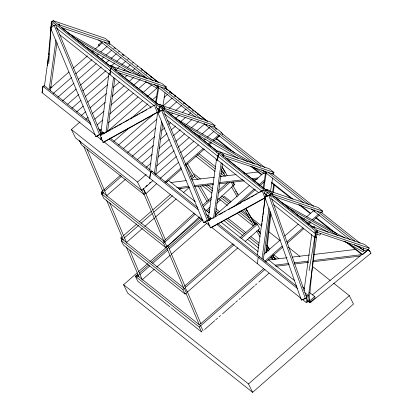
<?xml version="1.0" encoding="UTF-8"?>
<svg xmlns="http://www.w3.org/2000/svg" width="413" height="413" viewBox="0 0 413 413"><rect width="100%" height="100%" fill="white"/><g stroke="black" fill="none" stroke-linecap="round" stroke-linejoin="round"><path stroke-width="0.62" d="M48.734 63.607L51.295 23.66L51.945 21.548L52.688 21.3L53.07 20.65L105.16 38.347L109.806 42.038L108.856 43.649M47.516 65.559L51.377 23.933M309.626 292.554L314.68 296.565L315.233 297.69L309.667 302.559L309.115 301.438L312.011 270.19M312.032 270.045L315.444 233.355L314.634 231.678M261.899 224.662L262.043 223.387M262.265 221.466L262.482 219.551M262.627 218.276L262.849 216.355M262.993 215.08L264.96 197.827M265.812 252.854L270.474 211.962M272.73 192.159L273.607 184.492M266.514 252.648L270.969 213.588M273.38 192.453L274.258 184.771M90.473 122.408L44.423 85.827L42.942 86.317L42.069 92.641L95.388 134.994M51.088 27.273L51.47 24.517M51.542 23.964L51.883 21.502L52.874 21.177M42.126 92.688L42.998 86.363L44.48 85.873L48.512 56.643M51.145 27.32L51.527 24.563M48.775 54.733L48.951 53.463M49.126 89.564L55.972 39.973M50.35 90.948L57.015 42.663M59.291 26.164L59.555 24.259L58.3 24.16M101.061 130.818L108.955 73.602M100.917 139.387L101.175 137.488M101.526 134.958L101.789 133.063L103.271 132.573M109.858 74.572L110.73 68.248L111.778 67.969M101.03 139.48L101.35 137.183M101.583 135.005L101.846 133.11L103.327 132.619M109.977 74.665L110.452 70.757L109.961 70.566M110.787 68.295L110.663 69.663L110.075 70.659L110.508 70.804M105.971 132.604L113.606 77.293M107.545 131.448L114.912 78.078M115.872 71.108L116.136 69.203L111.484 65.512L110.003 66.003L58.073 24.749L59.555 24.259L59.317 25.523M149.8 169.536L157.694 112.315M149.713 178.148L150.585 171.823L152.067 171.333M158.731 112.785L159.186 109.476L158.757 109.326L159.526 107.013L160.518 106.683M203.041 220.49L149.769 178.194L150.642 171.87L152.123 171.38M158.866 112.279L159.248 109.522L158.814 109.373L159.588 107.06L160.574 106.73M154.447 173.228L161.643 121.092M155.67 174.611L162.686 123.781M164.611 109.827L164.875 107.922L160.223 104.231L158.742 104.721L114.654 69.699L116.136 69.203M208.648 216.283L216.541 159.062M210.124 226.138L208.56 224.894L208.808 223.077M209.2 220.263L209.432 218.57L210.914 218.079M217.501 160.079L218.374 153.76L219.422 153.476M208.617 224.94L208.782 223.748M209.267 220.222L209.489 218.616L210.971 218.126M217.558 160.125L218.431 153.806M213.557 218.064L221.187 162.753M215.132 216.908L222.493 163.538M223.459 156.568L223.717 154.668L219.071 150.977L218.023 151.323L217.238 151.06L216.603 152.129M257.387 254.997L265.28 197.781M257.356 263.659L258.228 257.335L259.71 256.845M266.638 196.402L266.829 194.982L266.4 194.838L267.17 192.52L268.161 192.195M223.717 154.668L222.235 155.159L266.328 190.181L267.81 189.691L267.717 190.367L265.977 189.774L265.342 190.847M262.033 258.688L269.049 207.827M263.257 260.071L270.004 211.151M272.193 195.287L272.456 193.382L267.81 189.691M304.035 290.644L311.753 234.698M314.19 227.284L314.283 226.608L312.801 227.098L270.974 193.878L272.456 193.382M314.68 296.565L309.115 301.438L306.152 302.419L307.024 296.095L305.868 295.176M316.575 237.114L315.093 237.604L315.966 231.285L51.883 21.502M307.633 301.929L317.447 230.79L315.966 231.285M263.184 188.08L265.358 174.162L266.308 172.557M263.804 188.581L266.292 172.644L265.058 172.2L265.693 171.127M270.546 191.157L272.575 178.168M155.577 102.6L157.818 88.8L158.768 87.195L156.186 103.095M162.934 105.676L165.035 92.739M309.094 270.603L315.444 233.355M53.685 25.864L51.114 23.82L51.702 22.823M51.171 23.866L51.759 22.87M110.018 70.613L110.55 69.57M158.05 85.615L157.415 86.689L158.633 87.128M158.107 85.661L157.534 86.782L158.355 87.06M165.437 88.594L166.387 86.983L161.741 83.292L109.651 65.595L114.303 69.286L166.387 86.983M162.407 109.078L163.037 108.005L215.127 125.702L214.492 126.776M206.211 125.454L206.846 124.38M206.273 125.5L206.903 124.427M218.193 155.081L217.605 156.073L218.095 156.269M217.661 156.119L218.25 155.128M265.12 172.242L265.75 171.173M265.791 172.252L264.841 173.863L253.169 167.079M266.148 190.171L225.565 157.931L273.024 174.054L273.974 172.448L269.322 168.757L220.191 152.061M269.994 194.538L270.623 193.465L322.708 211.162L321.758 212.772L273.21 196.273M314.489 209.887L313.859 210.96L314.995 211.348M270.582 198.157L315.196 233.598L317.096 230.382L369.186 248.079L368.231 249.689L362.671 254.558L348.918 243.634M320.777 233.562L319.827 235.173L315.196 233.598M358.066 246.076L362.655 249.726L363.605 248.115M315.32 233.397L317.447 230.79M145.779 186.506L147.183 185.194M149.527 183.005L150.461 182.133M156.708 183.677L145.928 193.738L165.505 240.046M194.218 213.123L163.584 241.311L164.792 242.199L167.007 246.68L199.231 217.021M202.747 205.271L211.755 196.98M218.864 190.439L227.393 182.587M164.792 242.199L195.101 214.295M203.155 206.882L211.203 199.474M218.307 192.933L229.674 182.469M205.87 210.914L210.134 206.985M217.243 200.444L234.223 184.817L232.839 182.014M165.778 247.609L103.849 198.416L101.634 193.929L103.028 192.716L164.952 241.904L163.558 243.123L165.778 247.609L167.167 246.391M99.141 45.9L98.588 44.78L101.675 42.074M50.582 88.103L68.997 71.986M73.354 68.166L87.411 55.869M91.769 52.048L93.224 50.778M95.16 49.08L102.429 42.715M53.292 93.493L71.702 77.376M75.579 73.979L92.058 59.56M96.42 55.74L98.356 54.041M100.777 51.924L107.081 46.411M109.017 44.712L109.987 43.866M57.939 97.184L73.927 83.189M78.289 79.368L96.219 63.674M101.066 59.431L103.973 56.886M105.909 55.192L111.727 50.102M113.663 48.404L114.633 47.557L115.186 48.677M62.585 100.875L76.152 88.996M80.514 85.181L101.35 66.942M105.713 63.122L109.104 60.153M111.04 58.46L116.373 53.793M118.309 52.095L119.28 51.248M67.717 104.143L78.862 94.386M82.739 90.994L105.996 70.633M111.329 65.966L114.721 62.998M116.657 61.3L121.019 57.484M122.96 55.786L123.926 54.939M71.877 108.258L81.087 100.199M85.45 96.384L108.707 76.023M117.431 68.388L119.853 66.266M121.789 64.567L125.666 61.176M127.607 59.477L128.577 58.631M76.529 111.949L83.312 106.012M87.67 102.197L107.54 84.804M119.656 74.201L120.622 73.349M123.528 70.804L124.984 69.534M127.405 67.412L130.317 64.867M132.253 63.168L133.223 62.322M81.175 115.64L85.537 111.825M89.895 108.005L106.373 93.586M113.157 87.649L119.455 82.13M124.303 77.892L127.209 75.347M132.537 70.68L134.963 68.558M136.899 66.86L137.87 66.013M152.805 180.729L141.695 190.455L75.533 137.896L71.377 129.481L80.07 121.871M85.821 119.336L88.243 117.215M92.12 113.818L105.207 102.367M111.99 96.43L124.101 85.821M128.949 81.583L133.797 77.339M138.154 73.524L139.609 72.249M141.545 70.556L142.516 69.704M94.83 119.207L104.035 111.149M110.823 105.212L128.753 89.518M133.595 85.274L140.379 79.337M143.285 76.792L144.256 75.94M146.197 74.247L147.162 73.395M97.055 125.02L102.868 119.93M109.651 113.993L133.399 93.209M138.241 88.965L145.995 82.177M150.843 77.938L151.814 77.086M99.765 130.41L101.216 129.135M108.485 122.775L138.045 96.9M142.893 92.657L151.612 85.021M155.489 81.629L156.46 80.778M107.803 131.133L142.691 100.591M147.539 96.348L158.2 87.019M130.864 118.707L147.823 103.859M152.185 100.039L156.548 96.224M164.782 89.012L165.752 88.165M113.704 141.483L129.212 127.911M164.1 97.37L167.492 94.401M169.433 92.703L170.399 91.856L170.956 92.977L171.885 93.715M118.35 145.175L153.729 114.21M162.934 106.151L172.138 98.093M174.079 96.394L175.05 95.548L175.602 96.668M123.487 148.443L156.919 119.176M169.036 108.573L176.79 101.784M178.726 100.085L179.696 99.239M127.648 152.557L155.753 127.958M170.775 114.809L172.711 113.11M175.618 110.565L181.436 105.475M183.372 103.777L184.343 102.93M132.294 156.248L154.586 136.739M161.855 130.374L164.761 127.829M168.638 124.437L170.574 122.738M175.422 118.5L179.299 115.103M182.205 112.558L186.082 109.166M188.023 107.468L188.989 106.621L189.546 107.741M137.426 159.516L153.419 145.521M160.688 139.155L166.986 133.642M171.349 129.827L175.706 126.006M180.553 121.768L185.886 117.101M188.307 114.979L190.729 112.857M192.67 111.164L193.635 110.312M102.336 194.389L101.226 192.143L120.565 175.215M102.455 193.201L103.353 192.221M104.804 190.951L121.727 176.139M142.072 163.212L152.252 154.302M159.036 148.365L169.211 139.455M173.574 135.64L180.357 129.697M186.17 124.607L191.983 119.517M197.316 114.855L198.286 114.003M106.621 195.798L125.449 179.314M146.238 167.327L151.081 163.083M157.864 157.146L171.436 145.268M175.793 141.452L184.518 133.817M191.302 127.875L198.57 121.515M201.962 118.546L202.933 117.695M141.695 190.455L137.539 182.045L146.233 174.436M156.697 165.928L174.141 150.657M178.018 147.265L189.164 137.508M196.918 130.72L204.672 123.936M156.016 174.286L176.366 156.47M180.729 152.65L193.811 141.2M198.658 136.956L200.114 135.686M202.05 133.988L209.804 127.199M160.177 178.401L178.592 162.283M182.954 158.463L198.462 144.891M203.304 140.647L205.246 138.954M207.181 137.255L213.965 131.319M215.906 129.62L216.871 128.773M79.358 140.43L81.573 144.917L143.905 194.43L145.299 193.212L143.079 188.731M164.828 182.092L181.302 167.673M185.179 164.276L203.108 148.582M207.951 144.338L210.862 141.793M212.798 140.1L218.611 135.01M220.552 133.311L221.523 132.465L213.619 126.187M166.088 182.401L168.406 180.373L195.225 201.678M216.949 139.486L216.397 138.365L219.639 135.521M165.737 182.897L181.612 169.005M185.489 165.613L204.394 149.062M208.756 145.247L211.662 142.697M213.604 141.003L219.757 135.614M121.943 240.201L120.833 237.96L122.284 236.69M123.255 235.844L136.796 223.985M139.217 221.869L151.313 211.28M152.764 210.011L170.662 194.342M190.496 176.981L192.427 175.288M120.833 237.96L184.265 288.346L186.485 292.832L185.091 294.051L123.461 245.095L121.246 240.609L122.635 239.39M124.091 238.12L138.629 225.395M141.05 223.273L152.196 213.516M153.651 212.241L172.551 195.7M179.335 189.758L181.271 188.065M191.446 179.154L193.387 177.456M126.404 242.529L142.346 228.575M144.756 226.458L154.421 218.002M155.386 217.155L176.16 198.968M183.403 192.623L189.2 187.548M333.714 283.261L349.326 295.662L353.482 304.071L252.632 392.35L127.736 293.137L123.58 284.727L137.157 272.843M138.613 271.568L147.823 263.504M149.764 261.806L166.248 247.377M167.704 246.102L200.186 217.666M206.975 211.724L209.881 209.179M216.67 203.237L220.552 199.84M223.459 197.295L224.429 196.449L230.975 201.647M170.017 306.885L137.818 281.305L135.319 276.256L136.713 275.037L200.615 325.8L203.108 330.844M138.025 274.273L136.089 275.967L137.25 276.891L138.701 275.621M139.475 272.998L148.68 264.945M151.581 262.405L167.564 248.414M168.53 247.568L201.456 218.745M208.72 212.385L209.69 211.539M139.671 274.769L149.842 265.869M152.743 263.324L167.755 250.185M169.206 248.915L202.618 219.67M215.059 215.524L249.462 185.406M254.31 181.162L264 172.68M142.165 279.818L154.271 269.219M156.692 267.103L170.249 255.234M171.219 254.387L207.047 223.02M234.243 206.49L254.114 189.097M258.956 184.859L264.289 180.192M271.558 173.827L272.523 172.98L273.081 174.1M238.915 204.007L255.399 189.577M259.762 185.762L264.609 181.519M254.599 224.342L255.988 223.123L251.951 219.912M184.513 286.194L233.009 243.737M239.803 237.795L256.292 223.361L257.454 224.285L259.669 228.771L245.121 241.507M185.091 294.051L182.876 289.565L184.265 288.346M234.171 244.661L185.189 287.541L187.404 292.027L237.847 247.872M240.965 238.719L257.454 224.285M263.855 254.284L280.334 239.865M284.691 236.045L298.263 224.171M303.106 219.928L304.562 218.653M306.498 216.959L313.766 210.594M264.625 261.372L282.074 246.102M286.916 241.858L302.91 227.862M307.752 223.619L310.178 221.497M312.114 219.804L318.413 214.285M320.354 212.592L321.324 211.74L321.877 212.865M265.538 262.178L282.864 247.015M287.226 243.195L303.71 228.766M308.557 224.522L310.979 222.4M313.405 220.279L319.559 214.894M200.419 324.029L263.685 268.646M274.309 259.343L275.543 258.264M201.714 332.062L199.221 327.019L265.012 269.426M204.559 329.574L214.729 320.674M215.694 319.827L217.636 318.129M219.086 316.859L220.537 315.584M222.478 313.89L234.579 303.292M235.549 302.445L237.485 300.752M238.941 299.482L240.392 298.207M241.362 297.36L254.434 285.915M255.404 285.068L256.855 283.798M258.791 282.1L268.961 273.2M252.632 392.35L248.476 383.94L349.326 295.662M312.29 294.913L361.933 254.48M362.459 254.393L368.231 249.689L370.063 251.569M310.839 302.192L370.91 253.272M50.463 27.681L54.201 25.41L55.683 24.919L100.958 133.853L97.22 136.125L95.739 136.615L50.463 27.681L51.945 27.191M95.739 136.615L99.476 134.344L100.958 133.853M164.797 113.962L208.787 219.814L205.049 222.086L203.568 222.576L157.895 112.687L161.638 110.41L163.12 109.92L164.317 112.806M162.051 110.57L163.12 109.92M203.568 222.576L207.311 220.305L208.787 219.814M157.281 108.258L158.685 111.763L104.458 141.86L102.976 142.351L100.173 135.34L154.4 105.243L155.882 104.752L156.816 107.091M106.409 132.206L103.054 134.07L100.06 131.69M107.53 131.587L110.885 129.723M112.006 129.104L113.121 128.484M114.241 127.865L117.597 126.001M118.717 125.382L122.072 123.518M123.188 122.898L124.308 122.274M125.428 121.654L128.784 119.791M129.899 119.171L133.254 117.307M134.375 116.688L135.495 116.068M136.61 115.444L137.73 114.824M138.851 114.205L139.966 113.585M141.086 112.961L144.442 111.102M145.562 110.477L146.677 109.858M150.033 107.994L151.153 107.375L59.792 34.8M102.976 142.351L157.203 112.253L158.685 111.763M265.141 197.925L211.828 227.367L210.346 227.862L207.548 220.847L262.105 190.708L263.587 190.217L266.158 196.65M209.024 220.356L210.15 219.737M212.829 218.255L213.955 217.636M215.075 217.016L216.195 216.397M219.556 214.538L222.917 212.685M224.037 212.065L225.162 211.446M228.523 209.587L229.643 208.968M230.764 208.348L234.125 206.495M235.245 205.875L238.611 204.017M239.731 203.397L240.851 202.778M244.212 200.919L245.332 200.3M246.453 199.68L249.819 197.827M250.939 197.207L254.3 195.349M255.42 194.73L256.54 194.11M259.849 192.282L261.455 191.4M210.346 227.862L264.909 197.724L262.105 190.708M271.775 199.066L306.844 297.933L301.371 300.039L264.831 197.022L270.303 194.915L271.165 197.342M267.66 195.984L264.831 197.022M268.687 195.571L270.303 194.915M301.371 300.039L306.844 297.933M110.849 68.341L111.835 68.016M164.875 107.922L163.393 108.412L217.589 151.468M157.895 112.687L159.377 112.191M101.903 133.156L103.384 132.666M100.173 135.34L101.159 135.015M207.548 220.847L208.534 220.521M307.024 296.095L308.506 295.605L304.789 292.652M170.925 182.469L186.268 180.62M192.024 179.929L214.404 177.239M220.16 176.542L236.148 174.622M244.46 173.62L257.888 172.004M176.821 187.734L188.968 186.273M194.084 185.659L213.268 183.351M219.659 182.582L242.679 179.81M251.631 178.731L258.027 177.962M178.483 188.726L189.34 187.419M194.451 186.805L213.614 184.497M219.365 183.806L244.274 180.806M252.575 179.81L257.046 179.268M268.512 259.989L287.035 257.743M292.146 257.123L309.389 255.028M313.859 254.485L355.381 249.447M275.037 265.172L288.45 263.546M294.201 262.849L308.253 261.145M313.359 260.52L361.907 254.635L345.8 241.837M275.905 266.256L289.301 264.63M294.402 264.01L308.439 262.307M312.904 261.765L360.11 256.039M58.295 24.207L59.555 24.259M51.295 23.66L53.143 23.959M109.806 42.038L57.722 24.341L53.07 20.65M51.114 23.82L51.604 24.011M108.278 43.448L61.398 27.521L70.473 34.733M164.859 88.397L117.979 72.471L158.566 104.706M160.13 104.902L158.391 104.313L163.037 108.005M161.344 105.315L210.475 122.011L215.127 125.702M213.598 127.111L166.718 111.185L217.403 151.447M273.974 172.448L221.884 154.751L217.238 151.06M268.93 190.78L318.062 207.471L322.708 211.162M316.146 231.992L368.231 249.689A2.37 0.454 50.8 0 1 370.399 252.044A2.37 0.454 50.8 0 1 370.564 253.215M362.655 249.726L366.646 251.078M281.155 202.349L345.051 238.105M359.527 247.237L360.632 247.857M288.073 207.713L337.958 235.627M354.209 244.723L364.029 250.221L363.079 251.827L343.936 241.115M296.095 214.342L328.175 232.297M67.536 32.622L145.913 78.145M75.641 38.827L140.126 76.276M154.018 84.345L157.725 86.498L156.775 88.108L145.634 81.635M85.47 46.695L130.591 72.9M175.179 118.133L253.004 163.331M182.174 123.688L247.769 161.782M261.661 169.857L264.315 171.395M192.019 131.566L238.162 158.365M144.71 192.866L145.928 193.738L143.435 188.689M369.186 248.079L364.534 244.388L312.45 226.691L317.096 230.382M108.129 42.384L158.318 82.259M164.823 87.427L207.579 121.391M140.926 68.599L158.096 82.244M165.169 87.861L175.778 96.286M176.785 97.086L193.96 110.73M194.967 111.531L207.094 121.159M122.16 54.211L123.089 54.95M144.467 71.934L145.397 72.673M166.31 89.285L167.239 90.024M192.799 110.328L193.728 111.066M214.641 127.679L216.035 128.784M221.962 133.492L264.852 167.564M273.024 174.054L313.612 206.299M321.758 212.772L360.069 243.2M104.226 42.074L153.135 80.922M160.807 87.019L201.389 119.259M209.546 125.738L260.732 166.398M268.393 172.484L308.976 204.719M317.132 211.198L354.927 241.223M98.568 39.942L147.193 78.568M155.686 85.315L195.669 117.075M204.203 123.859L254.836 164.075M263.329 170.822L303.787 202.964M311.34 208.963L350.105 239.752M98.588 44.78L99.456 45.471M216.397 138.365L234.651 152.867M251.785 166.475L261.863 174.477M271.527 182.159L293.101 199.298M300.127 204.874L310.664 213.247M316.312 217.734L336.378 233.67M215.947 138.685L231.177 150.786M250.83 166.398L261.403 174.797M271.594 182.892L291.748 198.901M298.805 204.507L310.395 213.717M315.553 217.811L332.692 231.425M265.977 189.774L270.623 193.465M161.065 106.569L162.464 107.674M71.485 35.533L109.806 65.972M274.304 196.65L275.311 197.45M276.323 198.25L291.439 210.258M292.445 211.058L313.106 227.47M56.199 27.857L154.24 105.738M156.248 107.334L160.827 110.973M163.842 113.363L261.878 191.245M263.886 192.84L267.712 195.876M157.503 112.419L158.272 113.028M167.435 120.312L258.781 192.871M273.814 204.812L315.093 237.604M198.999 153.667L215.622 166.873M221.161 171.276L224.187 173.677M197.182 154.555L215.276 168.922M220.805 173.315L224.321 176.108M195.881 156.248L214.977 171.416M220.506 175.804L221.513 176.604M242.054 210.449L248.099 215.25M251.119 217.651L261.697 226.05M268.749 231.652L279.828 240.454M288.388 247.253L299.972 256.452M307.024 262.054L308.031 262.854M312.564 266.457L330.188 280.458M193.893 173.79L200.455 179.005M207.522 184.621L212.571 188.633M221.657 195.85L230.242 202.669M240.846 211.089L249.426 217.909M194.286 176.057L194.869 176.521M194.518 176.614L198.054 179.423M205.122 185.034L212.695 191.054M220.268 197.068L228.848 203.888M238.946 211.905L251.569 221.931M202.293 185.509L211.884 193.129M218.446 198.343L227.532 205.566M237.124 213.185L253.283 226.019M215.674 208.617L219.695 211.812M227.749 218.209L245.859 232.596M250.892 236.592L258.941 242.989M266.488 248.982L268.001 250.185M273.535 254.578L278.563 258.574M215.792 211.033L218.307 213.031M225.854 219.024L244.47 233.815M248.998 237.413L259.059 245.405M273.148 256.597L276.168 258.992M223.82 220.475L242.937 235.663M247.464 239.261L258.538 248.053M270.613 257.645L273.127 259.643M51.904 87.824L50.598 86.787L51.15 87.907M203.795 208.482L209.334 212.886M221.032 222.179L258.156 251.667M268.321 259.741L294.515 280.551M302.574 286.952L304.593 288.553M98.542 128.815L104.313 133.404M110.219 138.092L197.605 207.512M205.638 213.888L211.9 218.864M217.806 223.557L296.802 286.312M42.942 86.317L91.061 124.545M109.404 139.114L198.204 209.654M207.703 217.197L210.589 219.494M216.949 224.543L297.494 288.527M307.257 299.962L309.115 301.438M308.165 301.361L309.667 302.559M96.895 136.192L102.538 140.673M104.045 141.871L149.769 178.194M211.632 227.336L301.123 298.423M302.631 299.621L306.152 302.419M71.377 129.481L137.539 182.045M101.226 192.143L102.388 193.067M101.634 193.929L163.558 243.123M121.246 240.609L182.876 289.565M135.319 276.256L199.221 327.019M171.023 307.68L201.214 331.665M123.58 284.727L248.476 383.94M205.049 222.086L208.56 224.894M235.57 190.997L236.215 192.112M245.9 208.87L247.836 212.225M248.481 213.34L249.447 215.018M250.092 216.133L254.289 223.397M258.486 230.661L259.777 232.896M266.881 245.183L269.462 249.653M272.688 255.239L274.95 259.147M248.342 213.129L251.558 218.694M252.198 219.809L254.449 223.707M258.311 230.387L260.236 233.727M266.989 245.42L269.56 249.87M272.683 255.306L275.027 259.338L272.807 255.41M236.819 193.165L237.46 194.275M246.742 210.356L247.382 211.466M209.262 144.173L210.217 145.851M222.034 166.532L227.145 175.479M232.891 185.535L238.322 195.039M245.983 208.457L255.244 224.667M258.12 229.695L260.355 233.608M267.061 245.348L269.617 249.819M268.151 250.934L266.576 248.172L268.207 251.006M271.3 256.452L273.194 259.767M215.88 159.526L216.515 160.642M221.616 169.562L225.436 176.253M231.492 186.852L237.227 196.887M240.092 201.905L240.727 203.02M244.233 209.154L253.788 225.875M256.628 230.857L260.107 236.938M266.741 248.554L268.006 250.768M271.48 256.85L273.06 259.617M187.326 163.269L194.993 176.687M200.419 186.186L208.72 200.718M215.426 212.458L216.706 214.693M186.026 164.808L193.367 177.667M198.157 186.051L207.099 201.699M271.336 256.499L273.21 259.792M209.386 144.571L210.331 146.248M221.962 166.95L223.02 168.855M223.216 169.185L225.106 172.541M368.231 249.689L368.365 249.958M221.523 132.465L222.628 134.705M216.51 138.453L217.068 139.579M255.988 223.123L256.545 224.244M233.077 181.761L234.46 184.565L233.071 185.783L231.435 182.463M141.69 189.944L143.905 194.43M79.895 141.189L81.005 143.43M167.766 245.394L185.354 286.983M187.368 291.738L200.935 323.823M144.209 194.523L163.884 241.037M166.393 246.974L183.713 287.923M185.969 293.266L199.273 324.721M87.076 149.336L106.926 196.278M109.693 202.814L126.781 243.216M129.796 250.345L142.361 280.055M83.901 146.667L103.503 193.01M106.518 200.14L123.358 239.948M126.373 247.077L138.938 276.787M161.638 110.41L207.311 220.305M54.201 25.41L99.476 134.344M154.4 105.243L157.203 112.253M268.822 195.406L305.362 298.423M314.283 226.608L314.494 227.837M310.602 301.402A2.37 0.454 50.8 0 1 309.838 301.604M309.213 299.544A2.37 0.454 50.8 0 1 309.616 300.003"/></g></svg>
